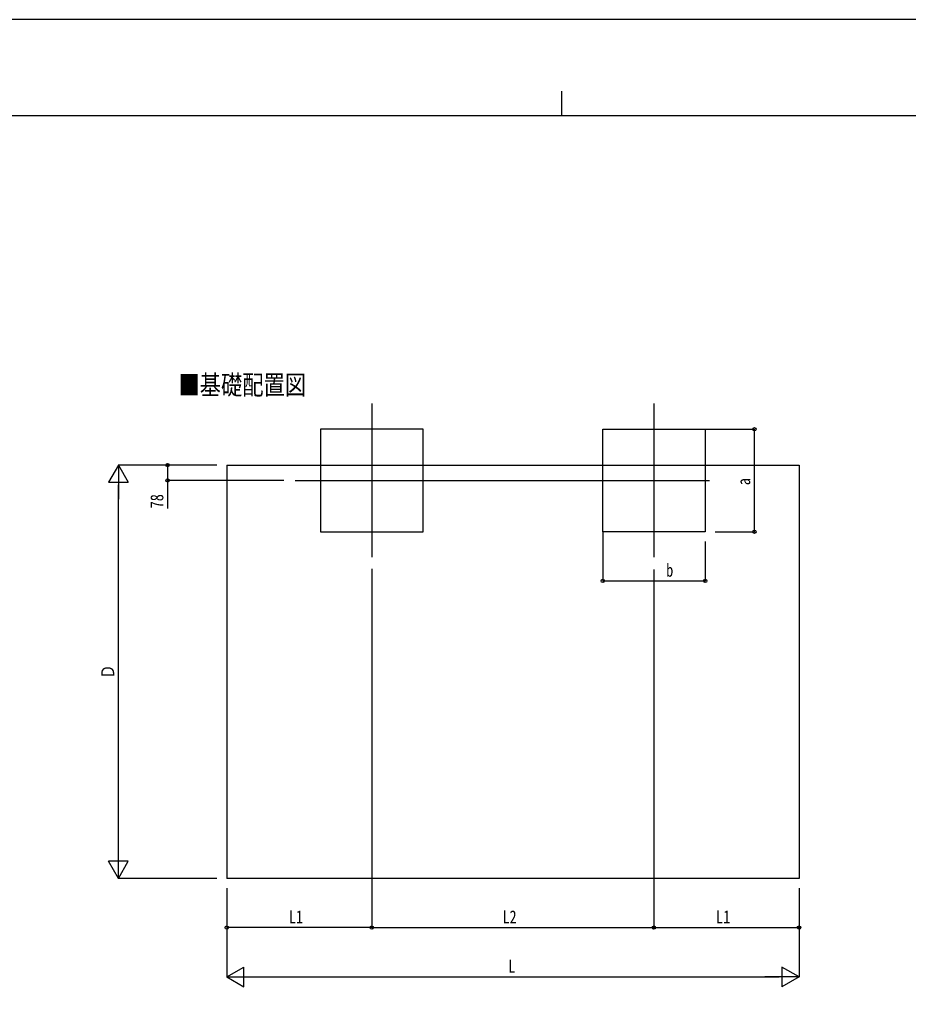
# Model space of a CAD drawing. Units: millimetres, scale not verified. Extents: x -10512 to 10512, y -7425 to 7425.
# Drawn here: x -2762 to 1747, y 2437 to 7425 of the extents above; entities that cross this region are included whole.
import ezdxf
from ezdxf.enums import TextEntityAlignment as Align

# ---------------------------------------------------------------- set-up
doc = ezdxf.new("R2010")
doc.units = ezdxf.units.MM
doc.header["$LTSCALE"] = 30
for name, color, linetype in [('0-2_USER1', 3, 'Continuous'), ('0-3_YKK_12', 2, 'Continuous'), ('0-5_YKK_A1', 4, 'Continuous'), ('0-6_YKK_D', 6, 'Continuous'), ('0-7_YKK_ZWAK', 7, 'Continuous')]:
    doc.layers.add(name, color=color, linetype=linetype)
doc.styles.add('ＭＳ ゴシック', font='')
doc.styles.get('ＭＳ ゴシック').set_extended_font_data('MS Gothic')

msp = doc.modelspace()

# ---------------------------------------------------------------- linework, layer by layer
at = {"layer": '0-3_YKK_12'}
for p, q in [((-975.35, 5475.84), (-975.35, 4695.67)), ((456.65, 5475.84), (456.65, 4695.67)), ((-1363.31, 5085.76), (737.79, 5085.76))]:
    msp.add_line(p, q, dxfattribs=at)
at = {"layer": '0-5_YKK_A1'}
for p, q in [((-1711.35, 5163.56), (1192.65, 5163.56)), ((-1711.35, 5163.56), (-1711.35, 3065.92)), ((1192.65, 5163.56), (1192.65, 3065.92)), ((1192.65, 3065.92), (-1711.35, 3065.92))]:
    msp.add_line(p, q, dxfattribs=at)
for points in [[(-1235.35, 4825.76), (-715.35, 4825.76), (-715.35, 5345.76), (-1235.35, 5345.76)], [(716.65, 4825.76), (196.65, 4825.76), (196.65, 5345.76), (716.65, 5345.76)]]:
    msp.add_lwpolyline(points, close=True, dxfattribs=at)
at = {"layer": '0-6_YKK_D'}
for p, q in [((717.65, 5345.76), (967.65, 5345.76)), ((966.65, 4825.76), (966.65, 5345.76)), ((-2261.35, 5163.56), (-2311.35, 5076.96)), ((-1761.35, 5163.56), (-2262.35, 5163.56)), ((-2261.35, 5163.56), (-2211.35, 5076.96)), ((-2261.35, 5163.56), (-2261.35, 4990.35)), ((-1761.35, 5163.56), (-2012.35, 5163.56)), ((-2311.35, 5076.96), (-2211.35, 5076.96)), ((-2261.35, 3165.92), (-2261.35, 5063.56)), ((-1420.79, 5085.76), (-2012.35, 5085.76)), ((196.65, 4824.76), (196.65, 4574.76)), ((766.65, 4825.76), (967.65, 4825.76)), ((716.65, 4776.74), (716.65, 4574.76)), ((-975.35, 4637.91), (-975.35, 2814.92)), ((-975.35, 4637.91), (-975.35, 2814.92)), ((456.65, 4634.32), (456.65, 2814.92)), ((456.65, 4634.32), (456.65, 2814.92)), ((196.65, 4575.76), (716.65, 4575.76)), ((-2261.35, 3065.92), (-2261.35, 3239.12)), ((-2261.35, 3065.92), (-2311.35, 3152.52)), ((-2211.35, 3152.52), (-2311.35, 3152.52)), ((-2261.35, 3065.92), (-2211.35, 3152.52)), ((-1761.35, 3065.92), (-2262.35, 3065.92)), ((-1711.35, 3015.92), (-1711.35, 2564.92)), ((1192.65, 3015.92), (1192.65, 2564.92)), ((-1711.35, 2840.92), (-1711.35, 2814.92)), ((-975.35, 2815.92), (-1711.35, 2815.92)), ((-975.35, 2815.92), (456.65, 2815.92)), ((456.65, 2815.92), (1192.65, 2815.92)), ((1192.65, 2840.92), (1192.65, 2814.92)), ((-1711.35, 2565.92), (-1624.75, 2615.92)), ((-1624.75, 2515.92), (-1624.75, 2615.92)), ((1192.65, 2565.92), (1106.05, 2615.92)), ((1106.05, 2615.92), (1106.05, 2515.92)), ((-1711.35, 2565.92), (-1624.75, 2515.92)), ((-1711.35, 2565.92), (-1538.14, 2565.92)), ((-1611.35, 2565.92), (1092.65, 2565.92)), ((1192.65, 2565.92), (1019.45, 2565.92)), ((1192.65, 2565.92), (1106.05, 2515.92))]:
    msp.add_line(p, q, dxfattribs=at)
msp.add_lwpolyline([(-2011.35, 5163.56), (-2011.35, 5085.76), (-2011.35, 4942.82)], dxfattribs=at)
for centre in [(966.65, 5345.76), (-2011.35, 5163.56), (-2011.35, 5085.76), (966.65, 4825.76), (196.65, 4575.76), (716.65, 4575.76), (-1711.35, 2815.92), (-975.35, 2815.92), (-975.35, 2815.92), (456.65, 2815.92), (456.65, 2815.92), (1192.65, 2815.92)]:
    msp.add_circle(centre, 8.5, dxfattribs=at)
at = {"layer": '0-7_YKK_ZWAK'}
for p, q in [((-12.45, 7062.5), (-12.45, 6937.5)), ((9737.55, 6937.5), (-9762.45, 6937.5))]:
    msp.add_line(p, q, dxfattribs=at)
msp.add_lwpolyline([(-10512.5, -7425), (10512.5, -7425), (10512.5, 7425), (-10512.5, 7425)], close=True, dxfattribs=at)

# ---------------------------------------------------------------- texts
at = {"layer": '0-2_USER1', "style": 'ＭＳ ゴシック', "width": 0.8}
msp.add_text('■基礎配置図', height=98.97, dxfattribs=at).set_placement((-1956.58, 5491.71), align=Align.BOTTOM_LEFT)
at = {"layer": '0-6_YKK_D', "style": 'ＭＳ ゴシック', "width": 0.8}
for s, p in [('a', (964.98, 5061.76)), ('78', (-2013.02, 4944.49)), ('Ｄ', (-2262.35, 4078.74))]:
    msp.add_text(s, height=65.98, rotation=90, dxfattribs=at).set_placement(p, align=Align.BOTTOM_LEFT)
for s, p in [('b', (518.74, 4577.42)), ('L1', (-1396.15, 2817.58)), ('L2', (-312.15, 2817.58)), ('L1', (771.85, 2817.58)), ('L', (-283.35, 2566.92))]:
    msp.add_text(s, height=65.98, dxfattribs=at).set_placement(p, align=Align.BOTTOM_LEFT)

doc.saveas('drawing.dxf')
